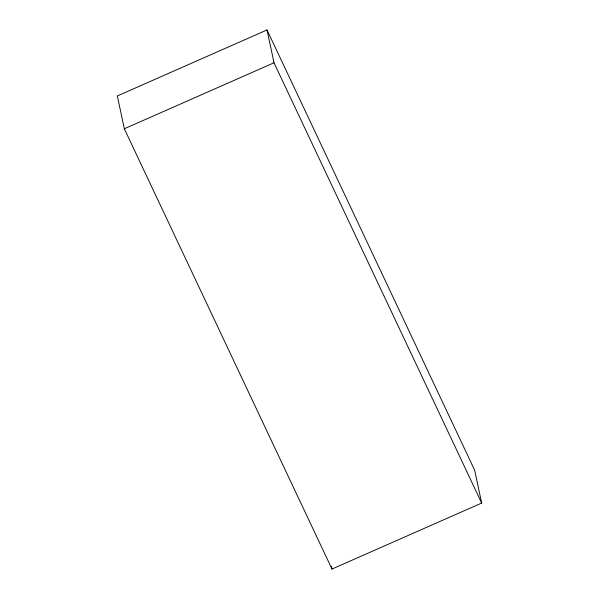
<?xml version="1.0" encoding="UTF-8"?>
<svg xmlns="http://www.w3.org/2000/svg" width="599" height="599" viewBox="0 0 599 599"><rect width="100%" height="100%" fill="white"/><g stroke="black" fill="none" stroke-linecap="round" stroke-linejoin="round"><path stroke-width="0.9" d="M267.027 29.95L117.337 95.937L124.322 128.77L331.973 569.05L481.663 503.063L474.678 470.23L267.027 29.95L274.005 62.79L481.663 503.063M124.322 128.77L274.005 62.79M331.389 566.317L331.973 569.05"/></g></svg>
